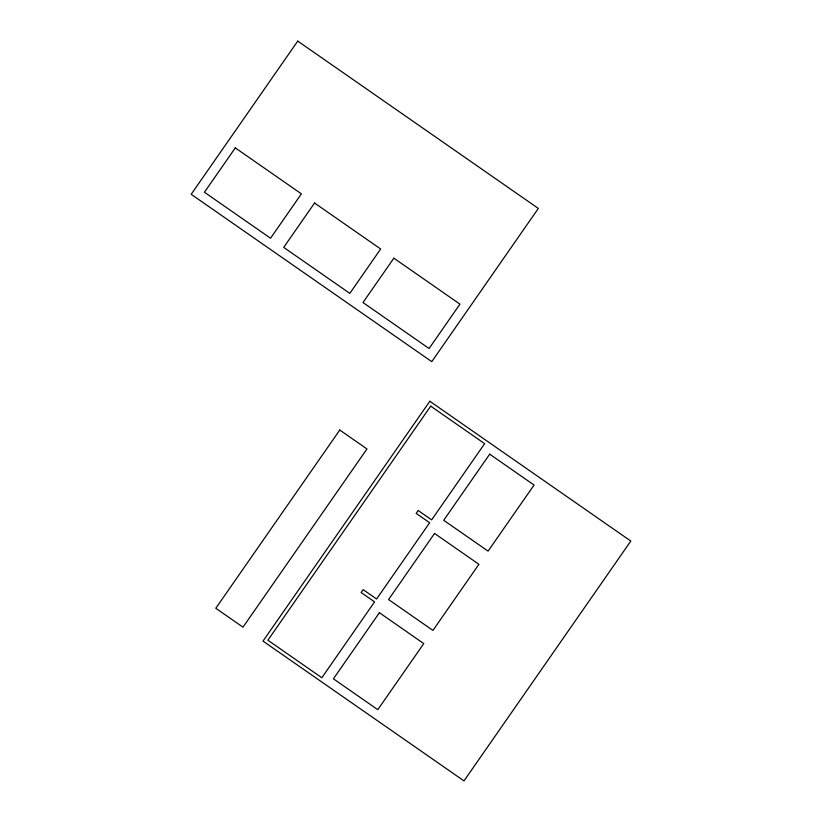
<?xml version="1.0" encoding="UTF-8"?>
<svg xmlns="http://www.w3.org/2000/svg" width="822" height="822" viewBox="0 0 822 822"><rect width="100%" height="100%" fill="white"/><g stroke="black" fill="none" stroke-linecap="round" stroke-linejoin="round"><path stroke-width="1.23" d="M297.749 41.1L191.187 194.3L431.776 361.649L538.338 208.439L297.749 41.1M235.298 147.878L204.431 192.245L270.541 238.226L301.397 193.858L235.298 147.878M314.569 203.024L283.713 247.391L349.812 293.372L380.678 249.004L314.569 203.024M393.851 258.17L362.985 302.537L429.084 348.518L459.95 304.14L393.851 258.17M339.774 430.029L215.796 608.27L242.983 627.176L366.961 448.946L339.774 430.029M429.824 401.259L262.999 641.098L463.988 780.9L630.813 541.061L429.824 401.259M430.697 406.14L267.88 640.215L321.823 677.739L374.585 601.879L361.135 592.518L363.139 589.641L376.589 599.002L429.639 522.741L416.179 513.38L418.182 510.503L431.642 519.864L484.641 443.664L430.697 406.14M379.404 612.719L333.424 678.818L377.801 709.684L423.772 643.585L379.404 612.719M434.55 533.447L388.57 599.546L432.937 630.412L478.918 564.303L434.55 533.447M489.686 454.165L443.716 520.275L488.083 551.13L534.064 485.031L489.686 454.165"/></g></svg>
